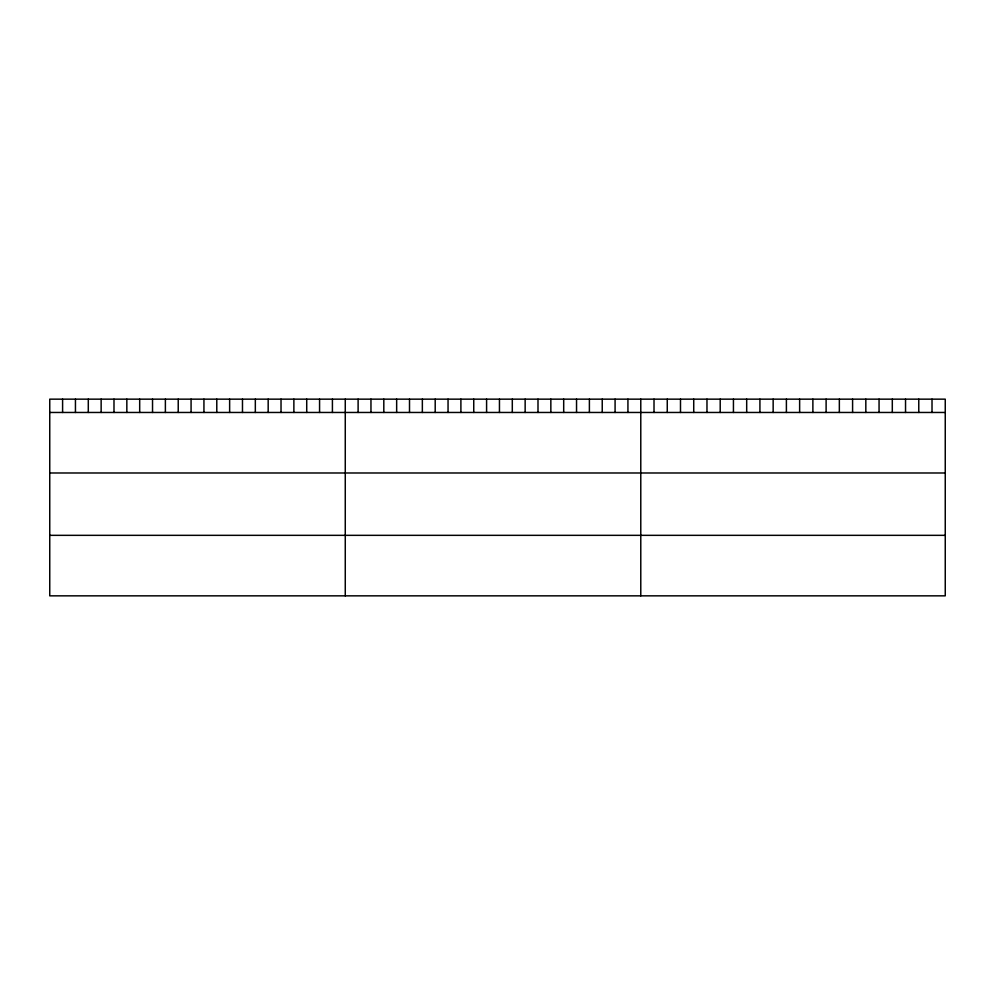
<?xml version="1.0" encoding="UTF-8"?>
<svg xmlns="http://www.w3.org/2000/svg" width="995" height="995" viewBox="0 0 995 995"><rect width="100%" height="100%" fill="white"/><g stroke="black" fill="none" stroke-linecap="round" stroke-linejoin="round"><path stroke-width="1.49" d="M945.25 412.465L945.25 595.843L49.75 595.843L49.75 399.157L945.25 399.157L945.25 412.465L49.75 412.465M49.75 472.986L945.25 472.986M49.75 535.335L945.25 535.335M932.016 399.157L932.016 412.465M918.771 399.157L918.771 412.465M905.537 399.157L905.537 412.465M892.304 399.157L892.304 412.465M879.058 399.157L879.058 412.465M865.824 399.157L865.824 412.465M852.591 399.157L852.591 412.465M839.345 399.157L839.345 412.465M826.111 399.157L826.111 412.465M812.878 399.157L812.878 412.465M799.632 399.157L799.632 412.465M786.398 399.157L786.398 412.465M773.152 399.157L773.152 412.465M759.919 399.157L759.919 412.465M746.685 399.157L746.685 412.465M733.439 399.157L733.439 412.465M720.206 399.157L720.206 412.465M706.972 399.157L706.972 412.465M693.726 399.157L693.726 412.465M680.493 399.157L680.493 412.465M667.259 399.157L667.259 412.465M654.014 399.157L654.014 412.465M640.78 399.157L640.78 595.843M627.932 399.157L627.932 412.465M615.084 399.157L615.084 412.465M602.236 399.157L602.236 412.465M589.388 399.157L589.388 412.465M576.54 399.157L576.54 412.465M563.692 399.157L563.692 412.465M550.844 399.157L550.844 412.465M537.996 399.157L537.996 412.465M525.149 399.157L525.149 412.465M512.301 399.157L512.301 412.465M499.453 399.157L499.453 412.465M486.592 399.157L486.592 412.465M473.744 399.157L473.744 412.465M460.896 399.157L460.896 412.465M448.048 399.157L448.048 412.465M435.201 399.157L435.201 412.465M422.353 399.157L422.353 412.465M409.505 399.157L409.505 412.465M396.657 399.157L396.657 412.465M383.809 399.157L383.809 412.465M370.961 399.157L370.961 412.465M358.113 399.157L358.113 412.465M345.265 399.157L345.265 595.843M332.417 399.157L332.417 412.465M319.569 399.157L319.569 412.465M306.721 399.157L306.721 412.465M293.873 399.157L293.873 412.465M281.025 399.157L281.025 412.465M268.177 399.157L268.177 412.465M255.329 399.157L255.329 412.465M242.481 399.157L242.481 412.465M229.634 399.157L229.634 412.465M216.786 399.157L216.786 412.465M203.938 399.157L203.938 412.465M191.077 399.157L191.077 412.465M178.229 399.157L178.229 412.465M165.381 399.157L165.381 412.465M152.534 399.157L152.534 412.465M139.686 399.157L139.686 412.465M126.838 399.157L126.838 412.465M113.99 399.157L113.99 412.465M101.142 399.157L101.142 412.465M88.294 399.157L88.294 412.465M75.446 399.157L75.446 412.465M62.598 399.157L62.598 412.465"/></g></svg>
